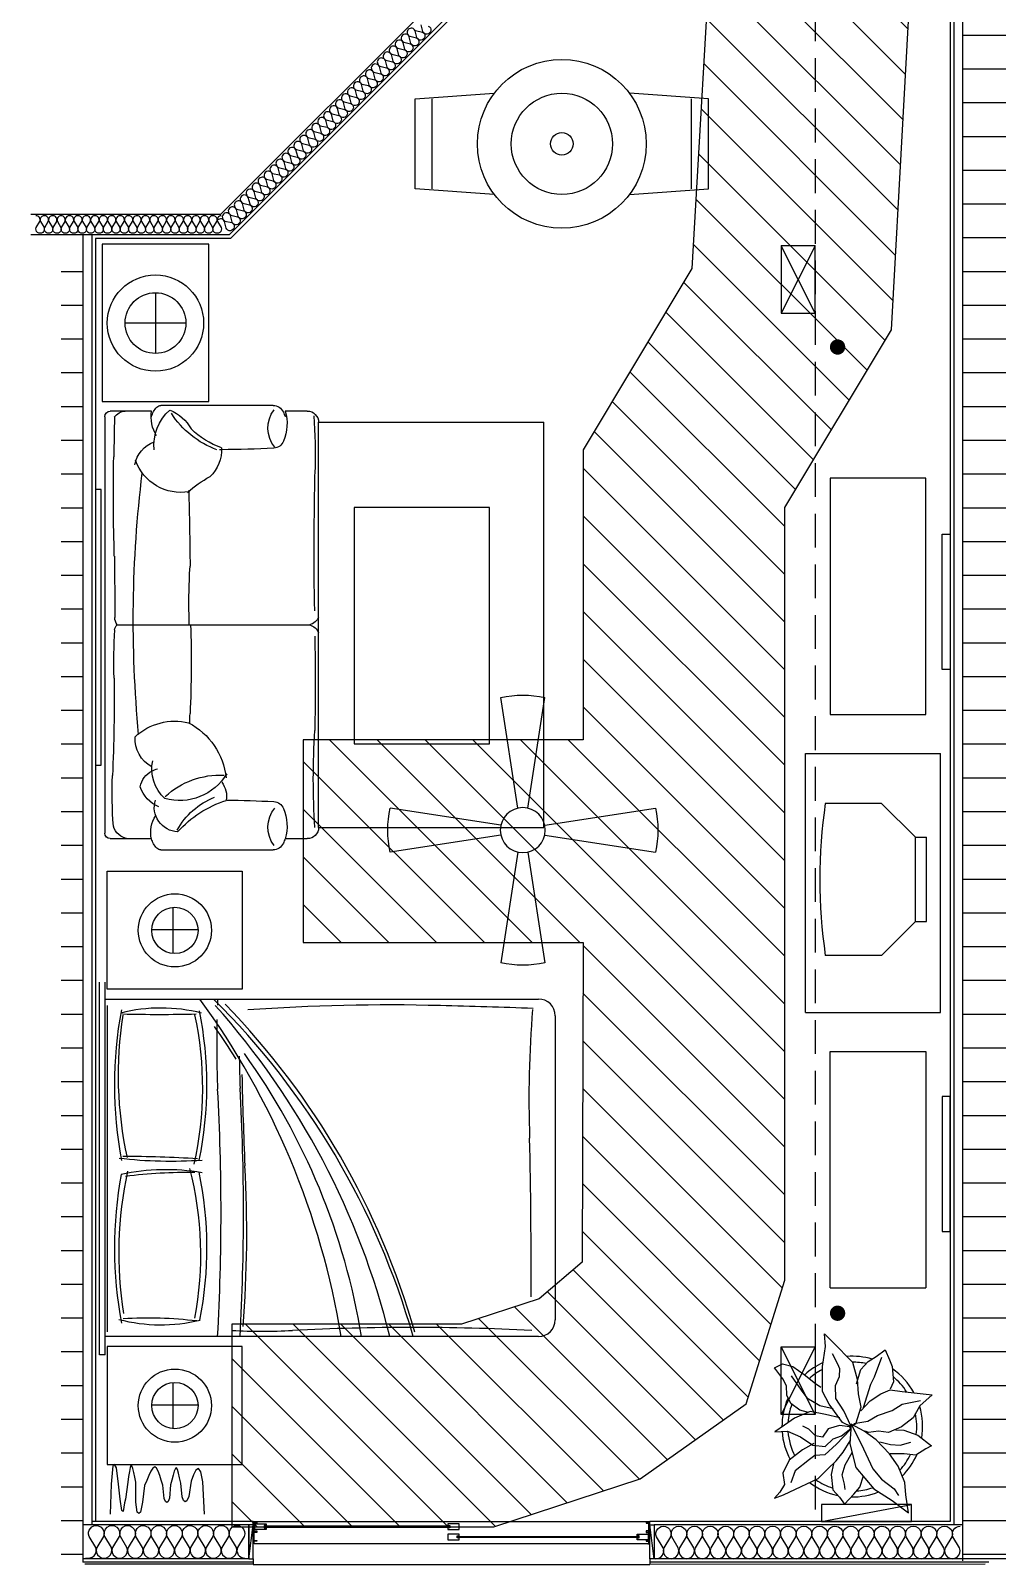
# Model space of a CAD drawing. Header units: inches. Extents: x 1121 to 1607, y 425 to 930.
# Drawn here: x 1121.2 to 1292.9, y 430.2 to 702.8 of the extents above; entities that cross this region are included whole.
import ezdxf

# ---------------------------------------------------------------- set-up
doc = ezdxf.new("R2010")
doc.units = ezdxf.units.IN
doc.header["$LTSCALE"] = 48
doc.header["$MEASUREMENT"] = 0
doc.linetypes.add('HIDDEN2', pattern=[0.1875, 0.125, -0.0625])
doc.layers.get('0').update_dxf_attribs({"linetype": 'CONTINUOUS'})
for name, color, linetype in [('A-CLNG-ELEC', 4, 'CONTINUOUS'), ('A-CLNG-SOFFIT', 8, 'HIDDEN2'), ('a-clng-sprnkhd', 1, 'CONTINUOUS'), ('A-DOOR-THLD', 3, 'CONTINUOUS'), ('A-FAIRH-HATCH', 9, 'CONTINUOUS'), ('A-FAIRH-ROUTE', 2, 'CONTINUOUS'), ('A-FURN', 13, 'CONTINUOUS'), ('A-GLAZ-FULL', 4, 'CONTINUOUS'), ('A-HVAC-CLNG', 7, 'CONTINUOUS'), ('A-HVAC-FLOR', 10, 'CONTINUOUS'), ('A-MWAL', 13, 'CONTINUOUS'), ('A-WALL-GYP', 13, 'CONTINUOUS'), ('A-WALL-HEAD', 6, 'CONTINUOUS'), ('A-WALL-IFULL', 7, 'CONTINUOUS'), ('A-WALL-INSUL', 9, 'CONTINUOUS'), ('A-WALL-JAMB', 8, 'CONTINUOUS'), ('a-wall-patt', 13, 'CONTINUOUS'), ('A-WALL-XFULL', 4, 'CONTINUOUS'), ('S-WALL', 2, 'CONTINUOUS')]:
    doc.layers.add(name, color=color, linetype=linetype)

# ---------------------------------------------------------------- blocks, each defined once
blk = doc.blocks.new('TV')
at = {"layer": 'A-FURN'}
for p, q in [((8, 13.5), (2, 7.5)), ((8, 13.5), (18, 13.5)), ((2, 7.5), (0, 7.5)), ((0, 7.5), (0, -7.5)), ((2, 7.5), (2, -7.5)), ((2, -7.5), (0, -7.5)), ((8, -13.5), (2, -7.5)), ((8, -13.5), (18, -13.5))]:
    blk.add_line(p, q, dxfattribs=at)
blk.add_arc((-72.625, 0), 91.625, 351.52721, 8.47279, dxfattribs=at)
blk = doc.blocks.new('C FAN')
at = {"layer": 'A-CLNG-ELEC'}
for p, q in [((-0.87, 3.9), (-3.9, 23.57)), ((0.87, 3.9), (3.9, 23.57)), ((-3.9, 0.87), (-23.57, 3.9)), ((3.9, 0.87), (23.57, 3.9)), ((-3.9, -0.87), (-23.57, -3.9)), ((3.9, -0.87), (23.57, -3.9)), ((-0.87, -3.9), (-3.9, -23.57)), ((0.87, -3.9), (3.9, -23.57))]:
    blk.add_line(p, q, dxfattribs=at)
blk.add_circle((0, 0), 4, dxfattribs=at)
for centre, start, end in [((0, 6), 77.4712, 102.5288), ((-6, 0), 167.4712, 192.5288), ((6, 0), 347.4712, 12.5288), ((0, -6), 257.4712, 282.5288)]:
    blk.add_arc(centre, 18, start, end, dxfattribs=at)
blk = doc.blocks.new('PENDANT2')
at = {"layer": 'A-CLNG-ELEC'}
for radius in [9, 2]:
    blk.add_circle((0, 0), radius, dxfattribs=at)
blk = doc.blocks.new('PLANT 12')
at = {"layer": 'A-FURN', "linetype": 'ByBlock'}
for p, q in [((-5.12, 10.21), (-4.55, 13.75)), ((-4.55, 13.75), (-4.73, 16.05)), ((-4.73, 16.05), (-3.25, 14.57)), ((-3.25, 14.57), (0.2, 11.02)), ((-2.39, 10.64), (-3.3, 12.5)), ((0.2, 11.02), (1.06, 7.96)), ((1.7, 9.69), (3, 11.09)), ((3, 11.09), (4.41, 11.99)), ((5.41, 11.8), (4.05, 8.33)), ((4.41, 11.99), (6.01, 13.2)), ((6.01, 13.2), (6.81, 11.39)), ((6.81, 11.39), (7.27, 10.24)), ((-13.65, 10.01), (-12.21, 10.68)), ((-13.41, 9.68), (-13.65, 10.01)), ((-12.16, 8.05), (-13.41, 9.68)), ((-12.21, 10.68), (-10.35, 10.25)), ((-10.68, 8.58), (-8.9, 6.03)), ((-10.35, 10.25), (-8.33, 8.82)), ((-8.33, 8.82), (-6.32, 7.18)), ((-5.13, 8.19), (-5.12, 10.21)), ((-5.08, 5.75), (-5.13, 8.19)), ((-2.82, 6.85), (-2.1, 8.43)), ((-2.01, 9.78), (-2.39, 10.64)), ((-2.1, 8.43), (-2.01, 9.78)), ((0.94, 7.12), (1.7, 9.69)), ((4.05, 8.33), (3.45, 7.02)), ((7.27, 10.24), (7.51, 7.48)), ((-11.5, 6.8), (-12.16, 8.05)), ((-11.44, 5.13), (-11.5, 6.8)), ((-8.9, 6.03), (-7.9, 4.65)), ((-6.32, 7.18), (-5.4, 6.56)), ((-3.92, 3.55), (-5.08, 5.75)), ((-2.72, 4.55), (-2.82, 6.85)), ((1.06, 7.96), (1.25, 5.37)), ((3.45, 7.02), (2.1, 2.86)), ((5.27, 5.37), (6.95, 6.08)), ((7.51, 7.48), (6.91, 6.17)), ((6.95, 6.08), (9.06, 5.8)), ((9.06, 5.8), (11.74, 5.51)), ((11.74, 5.51), (14.38, 5.18)), ((-10.72, 3.64), (-11.44, 5.13)), ((-9.1, 2.49), (-10.72, 3.64)), ((-7.9, 4.65), (-5.6, 3.3)), ((-5.6, 3.3), (-3.2, 2.73)), ((-1.52, 0.29), (-3.92, 3.55)), ((-1.29, 2.35), (-2.72, 4.55)), ((1.73, 2.97), (0.77, 0)), ((1.25, 5.37), (1.73, 2.97)), ((1.68, 2.35), (3.36, 4.13)), ((3.36, 4.13), (5.27, 5.37)), ((7.29, 2.4), (9.06, 3.5)), ((9.06, 3.5), (12.32, 4.17)), ((12.22, 3.22), (10.98, 1.11)), ((14.38, 5.18), (12.22, 3.22)), ((-10.05, 1.05), (-11.88, -0.19)), ((-7.32, 2.25), (-10.05, 1.05)), ((-7.61, 2.06), (-9.1, 2.49)), ((-4.55, 1.68), (-7.32, 2.25)), ((-2.05, 1.11), (-4.55, 1.68)), ((0.05, -0.52), (-1.52, 0.29)), ((-0.04, -0.33), (-1.29, 2.35)), ((0, 0), (-0.24, -3.5)), ((0.77, 0), (-0.04, -0.33)), ((2.31, -1.25), (0, 0)), ((0.49, 0.1), (2.93, 0.53)), ((2.93, 0.53), (4.65, 1.49)), ((4.65, 1.49), (7.29, 2.4)), ((10.98, 1.11), (8.91, -0.48)), ((-11.88, -0.19), (-13.55, -1.39)), ((-13.55, -1.39), (-11.35, -1.29)), ((-11.35, -1.29), (-9, -2.3)), ((-9, -2.3), (-6.8, -3.74)), ((-7.52, -0.91), (-8.62, -0.39)), ((-6.32, -2.11), (-7.52, -0.91)), ((-5.12, -2.35), (-6.32, -2.11)), ((-4.12, -0.86), (-5.12, -2.35)), ((-4.64, -3.97), (-3.21, -2.63)), ((-2.1, -0.29), (-4.12, -0.86)), ((-3.21, -2.63), (-1.72, -2.11)), ((-0.19, -1.05), (-2.63, -3.6)), ((-0.24, -0.53), (-2.1, -0.29)), ((-1.72, -2.11), (-0.05, -0.82)), ((-0.05, -0.82), (-0.24, -0.53)), ((0.1, -0.2), (2.21, -4.41)), ((4.46, -2.83), (2.31, -1.25)), ((3.07, -1.53), (2.54, -1.29)), ((4.84, -1.29), (3.07, -1.53)), ((6.62, -1.53), (4.84, -1.29)), ((8.91, -0.48), (6.62, -1.53)), ((7.86, -1.06), (9.35, -1.1)), ((9.35, -1.1), (11.83, -1.96)), ((11.83, -1.96), (14.24, -3.88)), ((-8.63, -4.6), (-11.02, -6.42)), ((-6.65, -3.49), (-8.63, -4.6)), ((-6.8, -3.74), (-4.64, -3.97)), ((-2.63, -3.6), (-4.69, -5.46)), ((-2.68, -6.52), (-1.43, -4.98)), ((-1.43, -4.98), (-0.19, -2.98)), ((-1.1, -7.23), (0.19, -5.07)), ((-0.24, -3.5), (0.81, -7.71)), ((2.21, -4.41), (3.84, -7.95)), ((6.8, -5.27), (4.46, -2.83)), ((5.08, -3.15), (7, -3.64)), ((8.34, -7.48), (6.8, -5.27)), ((9.39, -5.27), (6.9, -5.27)), ((7, -3.64), (8.68, -3.78)), ((8.68, -3.78), (10.59, -3.2)), ((11.5, -5.55), (9.39, -5.27)), ((13.23, -4.4), (11.5, -5.55)), ((14.24, -3.88), (13.23, -4.4)), ((-11.02, -6.42), (-12.17, -8.73)), ((-7.42, -6.28), (-9.97, -8.34)), ((-6.47, -5.6), (-7.42, -6.28)), ((-4.69, -5.46), (-6.47, -5.6)), ((-5.85, -9.68), (-4.22, -8.05)), ((-4.22, -8.05), (-2.68, -6.52)), ((-3.16, -7.09), (-3.59, -8.95)), ((-1.58, -9.05), (-1.1, -7.23)), ((0.81, -7.71), (4.03, -11.5)), ((3.84, -7.95), (5.41, -9.82)), ((9.53, -10.39), (8.34, -7.48)), ((-11.87, -10.73), (-12.69, -12.12)), ((-12.17, -8.73), (-11.87, -10.73)), ((-9.97, -8.34), (-10.72, -10.45)), ((-8.91, -11.12), (-5.85, -9.68)), ((-3.59, -8.95), (-3.26, -11.69)), ((-1.19, -10.68), (-1.58, -9.05)), ((-1.1, -11.64), (-1.19, -10.68)), ((1.54, -11.21), (2.2, -9.2)), ((5.41, -9.82), (7.66, -11.5)), ((9.73, -12.6), (9.53, -10.39)), ((-12.69, -12.12), (-13.65, -13.18)), ((-13.65, -13.18), (-12.03, -12.6)), ((-12.03, -12.6), (-8.91, -11.12)), ((-3.26, -11.69), (-2.11, -13.03)), ((-2.11, -13.03), (-1.2, -14.23)), ((-1.2, -14.23), (0.48, -12.45)), ((0.48, -12.45), (1.54, -11.21)), ((4.03, -11.5), (7.29, -13.6)), ((7.29, -13.6), (10.16, -15.8)), ((7.66, -11.5), (8.39, -12.69)), ((10.16, -15.8), (9.73, -12.6))]:
    blk.add_line(p, q, dxfattribs=at)
for radius, start, end in [(12.5, 114.5437, 132.497), (12.5, 73.6607, 94.3394), (11.46, 77.4977, 89.9165), (11.46, 117.5998, 131.7301), (12.5, 28.8719, 55.2962), (11.46, 32.5972, 50.8114), (12.5, 155.8196, 180.1979), (11.46, 159.6653, 176.5244), (12.5, 350.5459, 16.6545), (11.46, 352.9244, 11.6132), (12.5, 184.0184, 207.877), (11.46, 184.4229, 207.0136), (11.46, 317.4943, 334.3441), (12.5, 315.2558, 336.4138), (12.5, 232.705, 258.0437), (11.46, 235.4654, 252.3101), (12.5, 269.1527, 292.0232), (11.46, 273.8651, 288.7239)]:
    blk.add_arc((0.19, -0.46), radius, start, end, dxfattribs=at)
blk = doc.blocks.new('SOFA')
at = {"layer": 'A-FURN'}
for p, q in [((1325.85, 257.48), (1329.81, 257.48)), ((1331.94, 258.48), (1351.86, 258.48)), ((1353.53, 257.48), (1360.85, 257.48)), ((1361.85, 256.48), (1361.85, 182.48)), ((1323.85, 255.48), (1283.85, 255.48)), ((1283.85, 183.48), (1283.85, 255.48)), ((1323.85, 183.48), (1323.85, 255.48)), ((1347.46, 219.48), (1325.41, 219.48)), ((1359.63, 219.48), (1325.41, 219.48)), ((1323.85, 183.48), (1283.85, 183.48)), ((1329.81, 181.48), (1325.85, 181.48)), ((1360.85, 181.48), (1353.53, 181.48)), ((1351.86, 179.48), (1331.94, 179.48))]:
    blk.add_line(p, q, dxfattribs=at)
for centre, radius, start, end in [((1325.85, 255.48), 2, 90, 180), ((1426.81, 249.16), 102.38, 175.8153, 181.1729), ((1337.22, 255.16), 7.77, 162.6022, 203.0386), ((1337.22, 254.16), 7.77, 156.2593, 162.6022), ((1331.94, 256.48), 2, 90, 156.2593), ((1327.46, 254.46), 5.38, 320.5907, 36.939), ((1336.1, 266.1), 16.57, 290.484, 327.073), ((1353.4, 250.37), 7.95, 113.4257, 150.3385), ((1344.95, 251.47), 8.15, 353.616, 49.4558), ((1351.86, 257.48), 1, 44.6044, 90), ((1349.92, 255.57), 3.72, 14.1902, 44.6044), ((1347.21, 256.46), 6.39, 327.9327, 9.1537), ((1358.01, 254.85), 2.64, 36.0979, 85.9761), ((1768.4, 259.27), 408.28, 180.4031, 181.3901), ((1360.85, 256.48), 1, 0, 90), ((1335.77, 265.5), 15.51, 290.0191, 313.749), ((1331.91, 252.9), 2, 203.0386, 266.7401), ((1341.9, 428.27), 177.66, 266.7401, 269.7339), ((1347.85, 250.68), 6.77, 177.9102, 225.9734), ((1350.91, 246.72), 5.74, 12.3844, 67.8389), ((1341.9, 428.27), 177.66, 269.7339, 269.8469), ((1348.33, 251.54), 8.52, 259.9914, 340.715), ((949.35, 243.15), 410.95, 358.3996, 0.8668), ((714.24, 232.44), 610.39, 359.01565, 1.37216), ((1334.4, 229.14), 18.83, 47.4302, 62.3503), ((1140.75, 220.23), 216.02, 354.6244, 6.9724), ((1966.18, 225.65), 619.51, 178.35393, 179.60682), ((1236.59, 223.32), 110.29, 358.0072, 3.4228), ((1938.76, 223.11), 578.69, 179.15215, 180.22749), ((1326.04, 221.76), 2.36, 202.0034, 254.4558), ((1357.88, 220.8), 2.19, 322.9742, 0.3601), ((1326.04, 217.2), 2.36, 105.5442, 157.9966), ((1560.56, 213.03), 214.08, 178.2722, 182.4946), ((1358.76, 218.49), 1.33, 4.9302, 48.4946), ((1227.24, 212.5), 132.97, 358.9367, 2.6295), ((1693.43, 209.1), 369, 178.6967, 181.3033), ((1656.39, 206.13), 296.22, 179.2454, 182.6029), ((1352.77, 190.92), 12.58, 117.5777, 173.6286), ((1325.24, 202.41), 21.48, 358.6836, 3.4635), ((1349.37, 192.01), 10.36, 47.1009, 103.5735), ((1176.85, 192.08), 147.93, 356.6585, 3.3415), ((1350.83, 199.18), 5.6, 297.9162, 4.2595), ((1346.2, 193.89), 7.27, 313.3359, 11.4244), ((1351.52, 189.87), 4.12, 61.9049, 76.6712), ((1348.59, 198.12), 9.87, 211.1935, 285.2692), ((1344.49, 188.94), 4.3, 143.4936, 188.6262), ((1341.3, 178.32), 14.47, 47.4966, 92.5908), ((1351.52, 189.87), 4.12, 11.8812, 61.9049), ((1278.85, 189.78), 81.68, 355.7441, 2.0374), ((1341.9, 10.69), 177.66, 90.5378, 93.2599), ((1334.27, 169.6), 19.62, 41.8251, 72.2724), ((1337.63, 176.8), 12.92, 28.5117, 68.6753), ((1348.65, 187.07), 4.39, 273.1003, 16.7864), ((1350.07, 192.46), 5.74, 292.1611, 342.3296), ((1337.22, 183.8), 7.77, 156.9614, 197.3978), ((1331.91, 186.06), 2, 93.2599, 156.9614), ((1327.46, 183.5), 5.38, 323.061, 39.4093), ((1348.61, 182.7), 5.07, 345.2569, 34.6138), ((1325.85, 183.48), 2, 180, 270), ((1357.34, 184.52), 3.07, 277.648, 344.7909), ((1337.22, 183.8), 7.77, 197.3978, 203.7407), ((1331.94, 181.48), 2, 203.7407, 270), ((1349.92, 182.39), 3.72, 315.3956, 345.8098), ((1360.85, 182.48), 1, 270, 0), ((1351.86, 180.48), 1, 270, 315.3956)]:
    blk.add_arc(centre, radius, start, end, dxfattribs=at)

msp = doc.modelspace()

# ---------------------------------------------------------------- hatches: boundary and pattern name
at = {"layer": 'A-FAIRH-HATCH'}
h = msp.add_hatch(dxfattribs=at)
h.set_pattern_fill('ANSI31', color=256, scale=48, angle=270, style=0)
h.set_pattern_definition([(315, (-1622.1714, -3.963), (4.242641, 4.242641), [])])
h.paths.add_polyline_path([(1510.37, 688.73), (1490.26, 711.61), (1485.04, 728.73), (1485.04, 759.48), (1555.13, 831.85), (1555.13, 914.7), (1519.13, 914.7), (1519.13, 847), (1449.04, 774.63), (1449.04, 761.05), (1329.37, 761.05), (1329.37, 812.85), (1293.37, 812.85), (1293.37, 761.05), (1278.37, 761.05), (1278.37, 781.23), (1241.12, 832.53), (1199.72, 832.53), (1199.72, 796.53), (1223.52, 796.53), (1242.37, 768.88), (1242.37, 725.05), (1238.64, 660.5), (1219.32, 628.3), (1219.32, 576.75), (1169.6, 576.75), (1169.6, 540.75), (1219.32, 540.75), (1219.16, 483.9), (1211.54, 477.4), (1197.72, 472.89), (1156.92, 472.89), (1156.92, 436.89), (1203.44, 436.89), (1229.49, 445.39), (1248.3, 458.71), (1255.16, 480.72), (1255.16, 618.04), (1274.09, 649.61), (1278.29, 725.05), (1449.04, 725.05), (1449.04, 717.38), (1457.03, 695.47), (1474.37, 677.38), (1474.37, 477.05), (1414.37, 477.05), (1414.37, 569.46), (1399.11, 605.77), (1399.11, 651.05), (1363.1, 651.05), (1363.14, 605.79), (1321.22, 605.79), (1321.22, 569.79), (1376.97, 569.79), (1378.37, 564.64), (1378.37, 491.69), (1321.22, 491.69), (1321.22, 455.69), (1378.37, 455.69), (1378.37, 441.05), (1482.58, 441.05), (1483.73, 438.02), (1522.26, 438.02), (1510.37, 469.2)])
at = {"layer": 'a-wall-patt'}
h = msp.add_hatch(dxfattribs=at)
h.set_pattern_fill('LINE', color=256, scale=48, style=0)
h.set_pattern_definition([(0, (0.03, 0.0104), (0, 6), [])])
h.paths.add_polyline_path([(1294.42, 710.82), (1286.79, 710.82), (1286.79, 431.21), (1286.79, 431.21), (1286.79, 431.21), (1294.42, 431.21)])
h = msp.add_hatch(dxfattribs=at)
h.set_pattern_fill('LINE', color=256, scale=48, style=0)
h.set_pattern_definition([(180, (2253.1836, 0.0104), (0, 6), [])])
h.paths.add_polyline_path([(1126.61, 665.63), (1130.42, 665.63), (1130.42, 430.59), (1126.61, 430.59)])

# ---------------------------------------------------------------- linework, layer by layer
at = {"layer": 'A-CLNG-SOFFIT'}
msp.add_line((1260.54, 706.94), (1260.54, 437.84), dxfattribs=at)
at = {"layer": 'a-clng-sprnkhd', "const_width": 1.36}
for points in [[(1264.54, 647.25, -1), (1264.54, 645.89, -1)], [(1264.54, 474.16, 1), (1264.54, 475.52, 1)]]:
    msp.add_lwpolyline(points, format="xyb", close=True, dxfattribs=at)
at = {"layer": 'A-DOOR-THLD'}
for p, q in [((1160.69, 437.84), (1231.19, 437.84)), ((1160.69, 437.21), (1160.69, 437.84)), ((1231.19, 437.21), (1231.19, 437.84)), ((1230.81, 433.87), (1161.07, 433.87)), ((1160.69, 431.21), (1160.69, 430.21)), ((1231.19, 431.21), (1231.19, 430.21)), ((1160.69, 430.21), (1231.19, 430.21))]:
    msp.add_line(p, q, dxfattribs=at)
at = {"layer": 'A-FAIRH-ROUTE'}
msp.add_lwpolyline([(1242.37, 725.05), (1238.64, 660.5), (1219.32, 628.3), (1219.32, 576.75), (1169.6, 576.75), (1169.6, 540.75), (1219.32, 540.75), (1219.16, 483.9), (1211.54, 477.4), (1197.72, 472.89), (1156.92, 472.89), (1156.92, 436.89), (1203.44, 436.89), (1229.49, 445.39), (1248.3, 458.71), (1255.16, 480.72), (1255.16, 618.04), (1274.09, 649.61), (1278.29, 725.05)], dxfattribs=at)
at = {"layer": 'A-FURN', "linetype": 'ByBlock'}
for p, q in [((1192.51, 674.68), (1192.51, 690.68)), ((1238.59, 674.68), (1238.59, 690.68))]:
    msp.add_line(p, q, dxfattribs=at)
at = {"layer": 'A-FURN'}
for p, q in [((1152.85, 664.87), (1133.85, 664.87)), ((1133.85, 664.87), (1133.85, 636.87)), ((1152.85, 636.87), (1152.85, 664.87)), ((1143.34, 656.23), (1143.34, 645.42)), ((1148.75, 650.83), (1137.94, 650.83)), ((1133.85, 636.87), (1152.85, 636.87)), ((1263.22, 623.26), (1263.22, 581.26)), ((1280.22, 623.26), (1263.22, 623.26)), ((1280.22, 581.26), (1280.22, 623.26)), ((1178.67, 618.03), (1178.67, 576.03)), ((1202.67, 618.03), (1178.67, 618.03)), ((1202.67, 576.03), (1202.67, 618.03)), ((1263.22, 581.26), (1280.22, 581.26)), ((1178.67, 576.03), (1202.67, 576.03)), ((1258.85, 574.31), (1282.85, 574.31)), ((1258.85, 528.31), (1258.85, 574.31)), ((1282.85, 528.31), (1282.85, 574.31)), ((1134.77, 532.43), (1134.77, 553.43)), ((1134.77, 553.43), (1158.77, 553.43)), ((1158.77, 553.43), (1158.77, 532.43)), ((1146.51, 538.78), (1146.51, 547)), ((1150.9, 542.98), (1142.69, 542.98)), ((1133.38, 467.42), (1133.38, 533.67)), ((1134.38, 467.42), (1134.38, 533.67)), ((1158.77, 532.43), (1134.77, 532.43)), ((1134.38, 530.69), (1211.38, 530.69)), ((1134.8, 471.54), (1134.8, 529.56)), ((1214.38, 527.69), (1214.38, 473.69)), ((1258.85, 528.31), (1282.85, 528.31)), ((1263.22, 479.36), (1263.22, 521.36)), ((1263.22, 521.36), (1280.22, 521.36)), ((1280.22, 521.36), (1280.22, 479.36)), ((1263.22, 479.36), (1280.22, 479.36)), ((1211.38, 470.69), (1134.38, 470.69)), ((1158.77, 468.95), (1134.77, 468.95)), ((1134.77, 468.95), (1134.77, 447.95)), ((1158.77, 447.95), (1158.77, 468.95)), ((1134.38, 467.42), (1133.38, 467.42)), ((1146.51, 454.31), (1146.51, 462.52)), ((1150.9, 458.5), (1142.69, 458.5)), ((1134.77, 447.95), (1158.77, 447.95))]:
    msp.add_line(p, q, dxfattribs=at)
at = {"layer": 'A-FURN', "linetype": 'ByBlock'}
for points in [[(1203.51, 673.68), (1189.51, 674.68), (1189.51, 690.68), (1203.51, 691.68)], [(1227.59, 673.68), (1241.59, 674.68), (1241.59, 690.68), (1227.59, 691.68)]]:
    msp.add_lwpolyline(points, dxfattribs=at)
at = {"layer": 'A-FURN'}
for points in [[(1143.34, 650.83), (1141.54, 650.83)], [(1152.04, 439.14), (1151.75, 444.88), (1151.38, 446.65), (1150.97, 447.25), (1150.54, 446.97), (1150.11, 446.12), (1149.68, 444.99), (1149.28, 442.29), (1148.91, 441.52), (1148.59, 441.31), (1148.31, 441.58), (1148.06, 442.2), (1147.84, 444.64), (1147.64, 445.56), (1147.45, 446.41), (1147.27, 447.06), (1147.09, 447.38), (1146.89, 447.26), (1146.69, 446.77), (1146.48, 446.05), (1146.27, 445.19), (1146.04, 444.32), (1145.82, 441.95), (1145.59, 441.4), (1145.35, 441.19), (1145.12, 441.38), (1144.88, 441.92), (1144.64, 444.27), (1144.38, 445.15), (1144.12, 446.02), (1143.84, 446.78), (1143.54, 447.31), (1143.22, 447.52), (1142.88, 447.31), (1142.52, 446.76), (1142.15, 445.99), (1141.78, 445.11), (1141.41, 444.23), (1141.05, 441.24), (1140.71, 439.46), (1140.39, 439.26), (1140.1, 439.47), (1139.83, 441.26), (1139.88, 444.82), (1139.66, 445.68), (1139.47, 446.52), (1139.29, 447.23), (1139.13, 447.69), (1138.98, 447.77), (1138.84, 447.42), (1138.71, 446.71), (1138.57, 445.81), (1138.43, 444.84), (1137.99, 441.79), (1137.81, 441.13), (1137.6, 439.58), (1137.36, 439.79), (1137.08, 441.81), (1136.76, 444.47), (1136.41, 447.39), (1136.08, 447.96), (1135.76, 447.73), (1135.49, 444.44), (1135.27, 439.14)]]:
    msp.add_lwpolyline(points, dxfattribs=at)
for points in [[(1132.67, 621.26), (1132.67, 572.26), (1133.67, 572.26), (1133.67, 621.26)], [(1283.11, 589.28), (1283.11, 613.28), (1284.54, 613.28), (1284.54, 589.28)], [(1283.11, 513.34), (1283.11, 489.34), (1284.54, 489.34), (1284.54, 513.34)]]:
    msp.add_lwpolyline(points, close=True, dxfattribs=at)
at = {"layer": 'A-FURN', "linetype": 'ByBlock'}
msp.add_circle((1215.55, 682.68), 15, dxfattribs=at)
at = {"layer": 'A-FURN'}
for centre, radius in [((1143.34, 650.83), 8.56), ((1143.34, 650.83), 5.4), ((1146.79, 542.89), 6.5), ((1146.79, 542.89), 4.11), ((1146.79, 458.42), 6.5), ((1146.79, 458.42), 4.11)]:
    msp.add_circle(centre, radius, dxfattribs=at)
for centre, radius, start, end in [((1144.3, 500.13), 28.96, 75.506, 104.2404), ((1037.64, 447.86), 140.58, 9.3441, 36.0976), ((1056.65, 432.83), 137.79, 15.9464, 45.2498), ((1051.05, 437.73), 137.92, 13.8254, 41.7454), ((1302.25, 523.94), 148.02, 177.3884, 177.8209), ((1057.19, 433.94), 137.44, 15.8438, 44.195), ((1184.58, 185.14), 344.5, 88.4408, 94.1346), ((1178.83, -222.74), 752.4, 87.5912, 88.84781), ((1406.99, 512.99), 197.29, 175.3941, 182.0393), ((1211.38, 527.69), 3, 0, 90), ((1208.23, 515.48), 72.18, 169.3824, 190.7821), ((1205.6, 517.18), 68.89, 171.1337, 192.2829), ((1144.04, 837.66), 309.7, 268.7893, 271.2107), ((1090.01, 514.97), 61.72, 347.222, 12.0877), ((1085.86, 515.38), 66.62, 348.4436, 11.4588), ((1358.42, 522.87), 204.2, 179.0122, 182.2958), ((1302.25, 523.94), 148.02, 178.7908, 179.0537), ((1091.75, 480.6), 76.8, 30.8778, 36.0751), ((1062.17, 451.41), 119.36, 9.2925, 35.6689), ((1584.4, 528.85), 426.25, 181.1173, 181.1738), ((1468.07, 525.84), 309.89, 181.0595, 182.0314), ((2169.36, 541.72), 1010.96, 181.38499, 182.30645), ((752.3, 492.69), 402.69, 356.8682, 3.1318), ((753.15, 492.71), 405.83, 356.8899, 3.1292), ((221.99, 482.9), 988.1, 359.70271, 1.33794), ((1146.07, 580.61), 78.73, 263.2969, 274.0359), ((1138.86, 331.42), 171.27, 86.0039, 90.4312), ((1208.8, 486.44), 72.74, 169.6578, 190.5762), ((1205.71, 485.42), 68.89, 167.7171, 188.8663), ((1145.2, 462.53), 37.82, 80.244, 102.1615), ((1149.06, 412.76), 87.1, 89.1674, 97.2883), ((1089.61, 485.25), 61.78, 349.4936, 14.3459), ((1085.41, 486.43), 67.07, 349.0005, 11.5722), ((949.73, 489.05), 209.83, 355.4657, 3.2742), ((1144.3, 501.74), 28.96, 255.1097, 283.8939), ((1142.09, 400.98), 72.99, 83.231, 93.5386), ((1162.3, 576.05), 104.41, 267.0477, 272.9523), ((1188.94, 59.64), 412.68, 87.0477, 92.9523), ((1211.38, 473.69), 3, 270, 0)]:
    msp.add_arc(centre, radius, start, end, dxfattribs=at)
at = {"layer": 'A-GLAZ-FULL'}
for points in [[(1195.56, 436.99), (1162.76, 436.99), (1162.76, 436.81), (1195.56, 436.81)], [(1195.56, 436.99), (1162.76, 436.99), (1162.76, 436.81), (1195.56, 436.81)], [(1229.15, 435), (1197.06, 435), (1197.06, 435.18), (1229.15, 435.18)], [(1229.15, 435), (1197.06, 435), (1197.06, 435.18), (1229.15, 435.18)]]:
    msp.add_lwpolyline(points, dxfattribs=at)
at = {"layer": 'A-HVAC-CLNG'}
for p, q in [((1260.54, 652.57), (1254.54, 664.57)), ((1260.54, 664.57), (1254.54, 652.57)), ((1260.54, 468.84), (1254.54, 456.84)), ((1260.54, 456.84), (1254.54, 468.84))]:
    msp.add_line(p, q, dxfattribs=at)
for points in [[(1260.54, 652.57), (1260.54, 664.57), (1254.54, 664.57), (1254.54, 652.57)], [(1260.54, 468.84), (1260.54, 456.84), (1254.54, 456.84), (1254.54, 468.84)]]:
    msp.add_lwpolyline(points, close=True, dxfattribs=at)
at = {"layer": 'A-HVAC-FLOR'}
msp.add_line((1261.66, 437.84), (1277.66, 440.84), dxfattribs=at)
msp.add_lwpolyline([(1261.66, 437.84), (1277.66, 437.84), (1277.66, 440.84), (1261.66, 440.84)], close=True, dxfattribs=at)
at = {"layer": 'A-MWAL'}
for p, q in [((1160.69, 430.6), (1130.42, 430.61)), ((1160.69, 430.23), (1130.79, 430.23)), ((1291.42, 430.59), (1231.19, 430.6)), ((1290.79, 430.22), (1231.19, 430.21))]:
    msp.add_line(p, q, dxfattribs=at)
at = {"layer": 'A-WALL-GYP'}
for p, q in [((1284.54, 717.06), (1284.54, 437.84)), ((1156.67, 665.88), (1197.73, 706.94)), ((1156.67, 665.88), (1132.67, 665.88)), ((1132.67, 665.88), (1132.67, 437.84)), ((1160.69, 437.84), (1132.04, 437.84)), ((1284.54, 437.84), (1231.19, 437.84))]:
    msp.add_line(p, q, dxfattribs=at)
at = {"layer": 'A-WALL-HEAD'}
for p, q in [((1160.69, 437.84), (1231.19, 437.84)), ((1160.69, 430.21), (1231.19, 430.21))]:
    msp.add_line(p, q, dxfattribs=at)
at = {"layer": 'A-WALL-IFULL'}
for p, q in [((1285.17, 716.43), (1285.17, 437.21)), ((1132.04, 666.5), (1132.04, 437.21))]:
    msp.add_line(p, q, dxfattribs=at)
at = {"layer": 'A-WALL-INSUL'}
for points in [[(1191.82, 703.62, -1.490725), (1190.83, 702.64), (1190.54, 703.84, 1.490725)], [(1189.56, 702.85), (1190.76, 702.56, -1.490725), (1189.77, 701.58), (1189.48, 702.77, 0.533342), (1188.26, 703.02, 0.523901), (1188.51, 701.81), (1189.71, 701.51, -1.490725), (1188.73, 700.53), (1188.43, 701.73, 1.490725), (1187.45, 700.75), (1188.65, 700.45, -1.490725), (1187.67, 699.47), (1187.37, 700.67, 1.490725), (1186.39, 699.69), (1187.59, 699.39, -1.490725), (1186.61, 698.41), (1186.31, 699.61, 0.533342), (1185.09, 699.85, 0.533342), (1185.33, 698.63), (1186.53, 698.33, -1.490725), (1185.55, 697.35), (1185.25, 698.55, 0.533342), (1184.03, 698.79, 0.533342), (1184.27, 697.57), (1185.47, 697.27, -1.490725), (1184.49, 696.29), (1184.19, 697.49, 0.533342), (1182.97, 697.73, 0.533342), (1183.21, 696.51), (1184.41, 696.21, -1.490725), (1183.43, 695.23), (1183.13, 696.43, 1.490725), (1182.15, 695.44), (1183.35, 695.15, -1.490725), (1182.36, 694.17), (1182.07, 695.37, 1.490725), (1181.09, 694.38), (1182.29, 694.09, -0.533342), (1182.53, 692.87, -0.533342), (1181.3, 693.11), (1181.01, 694.3, 1.490725), (1180.03, 693.32), (1181.22, 693.03, -1.490725), (1180.24, 692.05), (1179.95, 693.24, 1.490725), (1178.97, 692.26), (1180.16, 691.97, -1.490725), (1179.18, 690.99), (1178.89, 692.18, 1.490725), (1177.91, 691.2), (1179.1, 690.91, -1.490725), (1178.12, 689.93), (1177.83, 691.12, 1.490725), (1176.84, 690.14), (1178.04, 689.85, -1.490725), (1177.06, 688.86), (1176.77, 690.06, 1.490725), (1175.78, 689.08), (1176.98, 688.79, -1.490725), (1176, 687.8), (1175.71, 689, 1.490725), (1174.72, 688.02), (1175.92, 687.72, -1.490725), (1174.94, 686.74), (1174.64, 687.94, 0.533342), (1173.42, 688.18, 0.523901), (1173.68, 686.97), (1174.88, 686.68, -1.490725), (1173.89, 685.7), (1173.6, 686.9, 1.490725), (1172.62, 685.91), (1173.82, 685.62, -1.490725), (1172.83, 684.64), (1172.54, 685.83, 1.490725), (1171.56, 684.85), (1172.75, 684.56, -1.490725), (1171.77, 683.58), (1171.48, 684.77, 0.533342), (1170.26, 685.01, 0.533342), (1170.5, 683.79), (1171.69, 683.5, -1.490725), (1170.71, 682.52), (1170.42, 683.71, 0.533342), (1169.19, 683.95, 0.533342), (1169.44, 682.73), (1170.63, 682.44, -1.490725), (1169.65, 681.45), (1169.36, 682.65, 0.533342), (1168.13, 682.89, 0.523901), (1168.39, 681.69), (1169.59, 681.39, -1.490725), (1168.61, 680.41), (1168.31, 681.61, 1.490725), (1167.33, 680.63), (1168.53, 680.33, -1.490725), (1167.55, 679.35), (1167.25, 680.55, 1.490725), (1166.27, 679.57), (1167.47, 679.27, -1.490725), (1166.49, 678.29), (1166.19, 679.49, 0.533342), (1164.97, 679.73, 0.533342), (1165.21, 678.5), (1166.41, 678.21, -1.490725), (1165.42, 677.23), (1165.13, 678.43, 1.490725), (1164.15, 677.44), (1165.35, 677.15, -1.490725), (1164.36, 676.17), (1164.07, 677.36, 1.490725), (1163.09, 676.38), (1164.28, 676.09, -1.490725), (1163.3, 675.11), (1163.01, 676.3, 0.533342), (1161.79, 676.54, 0.533342), (1162.03, 675.32), (1163.22, 675.03, -1.490725), (1162.24, 674.05), (1161.95, 675.24, 0.533342), (1160.72, 675.48, 0.523901), (1160.98, 674.28), (1162.18, 673.98, -1.490725), (1161.2, 673), (1160.9, 674.2, 1.490725), (1159.92, 673.22), (1161.12, 672.92, -1.490725), (1160.14, 671.94), (1159.84, 673.14, 1.490725), (1158.86, 672.16), (1160.06, 671.86, -1.490725), (1159.08, 670.88), (1158.78, 672.08, 0.533342), (1157.56, 672.32, 0.533342), (1157.8, 671.1), (1159, 670.8, -0.533342), (1159.24, 669.58, -0.533342), (1158.02, 669.82), (1157.72, 671.02, 1.490725), (1156.74, 670.03), (1157.94, 669.74, -1.490725), (1156.95, 668.76), (1156.66, 669.96, 1.490725), (1155.68, 668.97), (1156.88, 668.68, -1.490725), (1155.89, 667.7), (1155.6, 668.89, 0.533342), (1154.38, 669.14)], [(1155.04, 669.91, 0.523901), (1154.36, 668.87), (1155, 667.82, -1.490725), (1153.61, 667.82), (1154.25, 668.87, 1.490725), (1152.86, 668.87), (1153.5, 667.82, -1.490725), (1152.11, 667.82), (1152.75, 668.87, 1.490725), (1151.36, 668.87), (1152, 667.82, -1.490725), (1150.61, 667.82), (1151.25, 668.87, 0.533342), (1150.56, 669.91, 0.533342), (1149.86, 668.87), (1150.5, 667.82, -1.490725), (1149.11, 667.82), (1149.75, 668.87, 0.533342), (1149.06, 669.91, 0.523901), (1148.38, 668.87), (1149.02, 667.82, -1.490725), (1147.63, 667.82), (1148.27, 668.87, 1.490725), (1146.88, 668.87), (1147.52, 667.82, -1.490725), (1146.13, 667.82), (1146.77, 668.87, 1.490725), (1145.38, 668.87), (1146.02, 667.82, -1.490725), (1144.63, 667.82), (1145.27, 668.87, 1.490725), (1143.88, 668.87), (1144.52, 667.82, -1.490725), (1143.13, 667.82), (1143.77, 668.87, 1.490725), (1142.38, 668.87), (1143.02, 667.82, -1.490725), (1141.63, 667.82), (1142.27, 668.87, 1.490725), (1140.88, 668.87), (1141.52, 667.82, -1.490725), (1140.13, 667.82), (1140.77, 668.87, 0.533342), (1140.08, 669.91, 0.533342), (1139.38, 668.87), (1140.02, 667.82, -1.490725), (1138.63, 667.82), (1139.27, 668.87, 1.490725), (1137.88, 668.87), (1138.52, 667.82, -1.490725), (1137.13, 667.82), (1137.77, 668.87, 1.490725), (1136.38, 668.87), (1137.02, 667.82, -0.533342), (1136.33, 666.78, -0.533342), (1135.63, 667.82), (1136.27, 668.87, 1.490725), (1134.88, 668.87), (1135.52, 667.82, -1.490725), (1134.13, 667.82), (1134.77, 668.87, 1.490725), (1133.38, 668.87), (1134.02, 667.82, -1.490725), (1132.63, 667.82), (1133.27, 668.87, 1.490725), (1131.88, 668.87), (1132.52, 667.82, -1.490725), (1131.13, 667.82), (1131.77, 668.87, 1.490725), (1130.38, 668.87), (1131.02, 667.82, -1.490725), (1129.63, 667.82), (1130.27, 668.87, 1.490725), (1128.88, 668.87), (1129.52, 667.82, -1.490725), (1128.13, 667.82), (1128.77, 668.87, 1.490725), (1127.38, 668.87), (1128.02, 667.82, -1.490725), (1126.63, 667.82), (1127.27, 668.87, 0.533342), (1126.58, 669.91, 0.523901), (1125.91, 668.87), (1126.54, 667.82, -1.490725), (1125.16, 667.82), (1125.79, 668.87, 1.490725), (1124.41, 668.87), (1125.04, 667.82, -1.490725), (1123.66, 667.82), (1124.29, 668.87, 1.490725), (1122.91, 668.87), (1123.54, 667.82, -1.490725), (1122.16, 667.82), (1122.79, 668.87, 0.533342), (1122.1, 669.91)], [(1130.96, 431.39, 0.653086), (1132.73, 433.22), (1131.55, 435.18, -0.609983), (1133.15, 437.06, -0.460445), (1134.11, 435.18), (1132.93, 433.22, 1.490725), (1135.5, 433.22), (1134.32, 435.18, -1.490725), (1136.89, 435.18), (1135.71, 433.22, 1.490725), (1138.28, 433.22), (1137.1, 435.18, -1.490725), (1139.67, 435.18), (1138.49, 433.22, 1.490725), (1141.06, 433.22), (1139.88, 435.18, -0.609983), (1141.48, 437.06, -0.460188), (1142.44, 435.18), (1141.26, 433.22, 1.490725), (1143.83, 433.22), (1142.65, 435.18, -1.490725), (1145.22, 435.18), (1144.04, 433.22, 1.490725), (1146.61, 433.22), (1145.43, 435.18, -1.490725), (1148, 435.18), (1146.82, 433.22, 1.490725), (1149.39, 433.22), (1148.21, 435.18, -0.609983), (1149.81, 437.06, -0.460445), (1150.77, 435.18), (1149.59, 433.22, 0.533248), (1150.87, 431.31, 0.533186), (1152.16, 433.22), (1150.98, 435.18, -0.609983), (1152.58, 437.06, -0.460445), (1153.54, 435.18), (1152.36, 433.22, 1.490725), (1154.93, 433.22), (1153.75, 435.18, -1.490725), (1156.32, 435.18), (1155.14, 433.22, 1.490725), (1157.71, 433.22), (1156.53, 435.18, -1.490725), (1159.1, 435.18), (1157.92, 433.22, 0.533342), (1159.2, 431.31, 0.533342)], [(1232.26, 431.2, 0.533342), (1233.55, 433.12), (1232.36, 435.08, -0.609983), (1233.96, 436.96, -0.436137), (1234.85, 435.09), (1233.67, 433.12, 1.490718), (1236.24, 433.13), (1235.06, 435.09, -1.490725), (1237.63, 435.09), (1236.45, 433.13, 1.490725), (1239.02, 433.13), (1237.84, 435.09, -1.490725), (1240.41, 435.09), (1240.41, 435.09, 1.490725), (1240.41, 435.09), (1240.41, 435.09, -0.609983), (1240.41, 435.09, -0.446234), (1240.41, 435.09), (1239.23, 433.13, 1.490725), (1241.8, 433.13), (1240.62, 435.09, -1.490725), (1243.19, 435.09), (1242, 433.13, 1.490725), (1244.58, 433.13), (1243.39, 435.09, -1.490725), (1245.97, 435.09), (1244.78, 433.13, 1.490725), (1247.35, 433.13), (1246.17, 435.09, -0.609983), (1247.77, 436.96, -0.460445), (1248.74, 435.09), (1247.55, 433.13, 1.490725), (1250.13, 433.13), (1248.94, 435.09, -1.490725), (1251.51, 435.09), (1250.33, 433.13, 1.490725), (1252.9, 433.13), (1251.72, 435.09, -1.490725), (1254.29, 435.09), (1253.11, 433.13, 1.490725), (1255.68, 433.13), (1254.5, 435.09, -0.609983), (1256.1, 436.96, -0.460445), (1257.06, 435.09), (1255.88, 433.13, 1.490725), (1258.45, 433.13), (1257.27, 435.09, -1.490725), (1259.84, 435.09), (1258.66, 433.13, 1.490725), (1261.23, 433.13), (1260.05, 435.09, -1.490725), (1262.62, 435.09), (1261.44, 433.13, 1.490725), (1264.01, 433.13), (1262.83, 435.09, -0.609983), (1264.43, 436.96, -0.460445), (1265.39, 435.09), (1264.21, 433.13, 1.490725), (1266.78, 433.13), (1265.6, 435.09, -1.490725), (1268.17, 435.09), (1266.99, 433.13, 1.490725), (1269.56, 433.13), (1268.38, 435.09, -1.490725), (1270.95, 435.09), (1269.77, 433.13, 1.490725), (1272.34, 433.13), (1271.16, 435.09, -0.609983), (1272.76, 436.96, -0.460445), (1273.72, 435.09), (1272.54, 433.13, 1.490725), (1275.11, 433.13), (1273.93, 435.09, -1.490725), (1276.5, 435.09), (1275.32, 433.13, 1.490725), (1277.89, 433.13), (1276.71, 435.09, -1.490725), (1279.28, 435.09), (1278.1, 433.13, 1.490725), (1280.67, 433.13), (1279.49, 435.09, -0.609983), (1281.09, 436.96, -0.460445), (1282.05, 435.09), (1280.87, 433.13, 1.490725), (1283.44, 433.13), (1282.26, 435.09, -1.490725), (1284.83, 435.09), (1283.65, 433.13, 1.490725), (1286.22, 433.13), (1285.04, 435.09, -0.533342), (1286.32, 437)]]:
    msp.add_lwpolyline(points, format="xyb", dxfattribs=at)
at = {"layer": 'A-WALL-JAMB'}
for p, q in [((1159.94, 431.21), (1160.69, 437.21)), ((1231.94, 431.21), (1231.19, 437.21)), ((1160.85, 436), (1161.01, 436))]:
    msp.add_line(p, q, dxfattribs=at)
for points in [[(1160.69, 437.21), (1159.94, 437.21), (1159.94, 431.21), (1160.69, 431.21)], [(1163.01, 437.09), (1162.65, 437.09), (1162.65, 436.71), (1163.01, 436.71), (1163.01, 436.4), (1161.01, 436.4), (1161.01, 437.4), (1163.01, 437.4)], [(1161.01, 435.84), (1161.01, 436.15), (1161.38, 436.15), (1161.38, 435.84)], [(1195.31, 437.09), (1195.67, 437.09), (1195.67, 436.71), (1195.31, 436.71), (1195.31, 436.4), (1197.31, 436.4), (1197.31, 437.4), (1195.31, 437.4)], [(1230.87, 435.84), (1230.87, 436.15), (1230.5, 436.15), (1230.5, 435.84)], [(1231.19, 437.21), (1231.94, 437.21), (1231.94, 431.21), (1231.19, 431.21)], [(1197.31, 434.9), (1196.96, 434.9), (1196.96, 435.28), (1197.31, 435.28), (1197.31, 435.59), (1195.31, 435.59), (1195.31, 434.59), (1197.31, 434.59)], [(1228.9, 434.9), (1229.26, 434.9), (1229.26, 435.28), (1228.9, 435.28), (1228.9, 435.59), (1230.9, 435.59), (1230.9, 434.59), (1228.9, 434.59)]]:
    msp.add_lwpolyline(points, close=True, dxfattribs=at)
for points in [[(1161.01, 437.68), (1161.01, 437.52), (1161.38, 437.52), (1161.38, 437.68), (1160.85, 437.68)], [(1161.07, 433.87), (1160.85, 433.87), (1160.85, 437.68), (1161.38, 437.68), (1161.38, 437.52), (1161.01, 437.52), (1161.01, 437.68)], [(1195.56, 436.99), (1195.56, 436.81)], [(1230.81, 433.87), (1231.03, 433.87), (1231.03, 437.68), (1230.5, 437.68), (1230.5, 437.52), (1230.87, 437.52), (1230.87, 437.68)], [(1161.01, 434.31), (1161.01, 434.47), (1161.38, 434.47), (1161.38, 434.31), (1160.85, 434.31)], [(1230.87, 434.31), (1230.87, 434.47), (1230.5, 434.47), (1230.5, 434.31), (1231.03, 434.31)]]:
    msp.add_lwpolyline(points, dxfattribs=at)
at = {"layer": 'A-WALL-XFULL'}
for p, q in [((1154.91, 670.13), (1193.48, 708.7)), ((1156.41, 666.5), (1197.11, 707.2)), ((1154.91, 670.13), (1121.17, 670.13)), ((1156.41, 666.5), (1121.17, 666.5)), ((1159.94, 437.21), (1130.42, 437.21)), ((1159.94, 431.21), (1159.94, 437.21)), ((1231.94, 437.21), (1231.94, 431.21)), ((1286.79, 437.21), (1231.94, 437.21)), ((1159.94, 431.21), (1130.42, 431.21)), ((1286.79, 431.21), (1231.94, 431.21))]:
    msp.add_line(p, q, dxfattribs=at)
at = {"layer": 'S-WALL'}
for p, q in [((1286.79, 431.21), (1286.79, 710.43)), ((1286.79, 430.82), (1286.79, 710.04)), ((1130.42, 666.5), (1130.42, 430.61)), ((1294.42, 431.21), (1286.79, 431.21))]:
    msp.add_line(p, q, dxfattribs=at)

# ---------------------------------------------------------------- block references
at = {"xscale": -1}
msp.add_blockref('SOFA', (2496.17, 377.71), dxfattribs=at)
at = {"layer": 'A-CLNG-ELEC', "xscale": 0.9998223941837832, "yscale": 0.9998223941837832, "zscale": 0.9998223941837832}
msp.add_blockref('PENDANT2', (1215.55, 682.68), dxfattribs=at)
at = {"layer": 'A-CLNG-ELEC', "xscale": -1}
msp.add_blockref('C FAN', (1208.61, 560.7), dxfattribs=at)
at = {"layer": 'A-FURN', "rotation": 180}
msp.add_blockref('TV', (1280.36, 551.94), dxfattribs=at)
at = {"layer": 'A-FURN'}
msp.add_blockref('PLANT 12', (1266.96, 455.15), dxfattribs=at)

doc.saveas('drawing.dxf')
